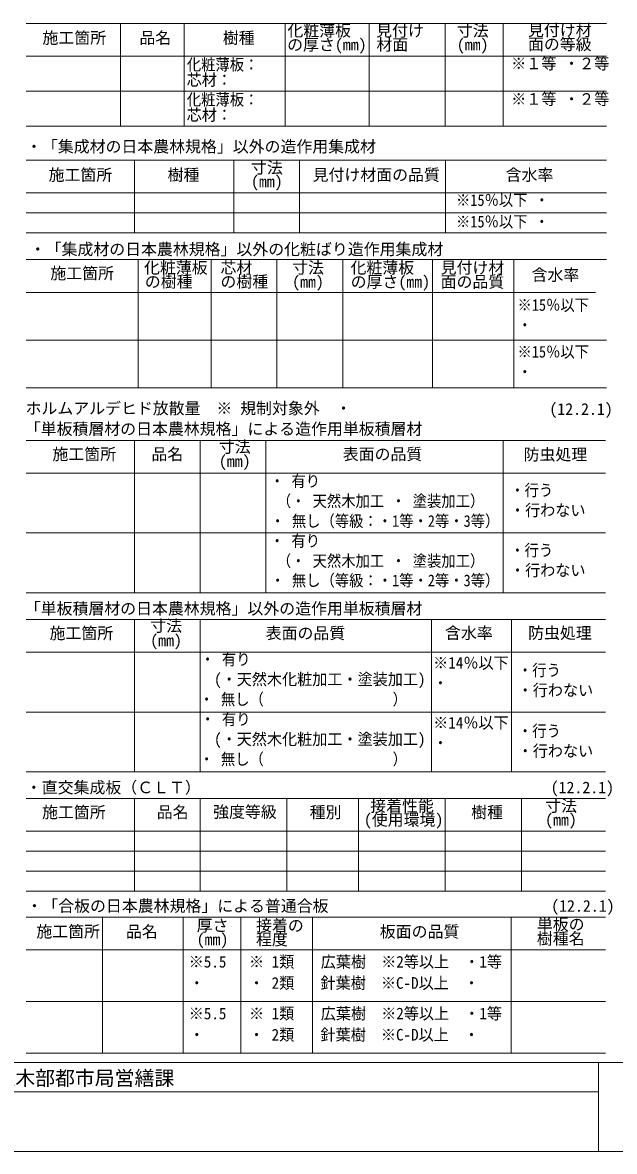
# Model space of a CAD drawing. Units: millimetres on the paper. Extents: x -395 to 397, y -284 to 286.
# Drawn here: x -148 to 0.9, y -283.7 to 0.5 of the extents above; entities that cross this region are included whole.
import ezdxf
from ezdxf.enums import TextEntityAlignment as Align

# ---------------------------------------------------------------- set-up
doc = ezdxf.new("R2010")
doc.units = ezdxf.units.MM
for name, color, linetype, lineweight in [('0-1', 4, 'Continuous', 9), ('0-2_文字', 7, 'Continuous', 9), ('0-F_ﾀｲﾄﾙ', 5, 'Continuous', 9)]:
    doc.layers.add(name, color=color, linetype=linetype, lineweight=lineweight)
doc.styles.add('ＭＳ ゴシック', font='')
doc.styles.get('ＭＳ ゴシック').set_extended_font_data('MS Gothic')

msp = doc.modelspace()

# ---------------------------------------------------------------- linework, layer by layer
at = {"layer": '0-1'}
for p, q in [((-147.131, 0.275), (-1.137, 0.275)), ((-123.382, 0.275), (-123.382, -25.623)), ((-107.382, 0.275), (-107.382, -25.623)), ((-81.996, 0.275), (-81.996, -25.623)), ((-60.858, 0.275), (-60.858, -25.623)), ((-41.701, 0.275), (-41.701, -25.623)), ((-27.131, 0.275), (-27.131, -25.623)), ((-147.131, -8.011), (-1.137, -8.011)), ((-147.131, -16.817), (-1.137, -16.817)), ((-147.131, -25.623), (-1.137, -25.623)), ((-147.131, -34.138), (-1.137, -34.138)), ((-119.889, -34.138), (-119.889, -52.455)), ((-94.889, -34.138), (-94.889, -52.455)), ((-78.346, -34.138), (-78.346, -52.455)), ((-41.629, -34.138), (-41.629, -52.455)), ((-147.131, -42.391), (-1.137, -42.391)), ((-147.131, -47.423), (-1.137, -47.423)), ((-147.131, -52.455), (-1.137, -52.455)), ((-147.131, -59.178), (-1.137, -59.178)), ((-118.95, -59.178), (-118.95, -91.431)), ((-100.593, -59.178), (-100.593, -91.431)), ((-84.05, -59.178), (-84.05, -91.431)), ((-67.507, -59.178), (-67.507, -91.431)), ((-44.928, -59.178), (-44.928, -91.431)), ((-24.468, -59.178), (-24.468, -91.431)), ((-147.131, -67.431), (-3.872, -67.431)), ((-147.131, -79.431), (-1.137, -79.431)), ((-147.131, -91.431), (-1.137, -91.431)), ((-147.131, -104.69), (-1.347, -104.69)), ((-119.889, -104.69), (-119.889, -143.072)), ((-103.346, -104.69), (-103.346, -143.072)), ((-86.803, -104.69), (-86.803, -143.072)), ((-27.159, -104.69), (-27.159, -143.072)), ((-147.131, -112.943), (-1.347, -112.943)), ((-147.131, -128.007), (-1.347, -128.007)), ((-147.131, -143.072), (-1.347, -143.072)), ((-147.131, -149.754), (-1.347, -149.754)), ((-119.889, -149.754), (-119.889, -188.136)), ((-103.346, -149.754), (-103.346, -188.136)), ((-45.131, -149.754), (-45.131, -188.136)), ((-25.052, -149.754), (-25.052, -188.136)), ((-147.131, -158.007), (-1.347, -158.007)), ((-147.131, -173.072), (-1.347, -173.072)), ((-147.131, -188.136), (-1.347, -188.136)), ((-147.131, -194.819), (-1.347, -194.819)), ((-119.889, -194.819), (-119.889, -218.169)), ((-103.346, -194.819), (-103.346, -218.169)), ((-81.551, -194.819), (-81.551, -218.169)), ((-63.511, -194.819), (-63.511, -218.169)), ((-41.717, -194.819), (-41.717, -218.169)), ((-22.499, -194.819), (-22.499, -218.169)), ((-147.131, -203.072), (-1.347, -203.072)), ((-147.131, -208.104), (-1.347, -208.104)), ((-147.131, -213.136), (-1.347, -213.136)), ((-147.131, -218.169), (-1.347, -218.169)), ((-147.131, -224.69), (-1.347, -224.69)), ((-127.976, -224.69), (-127.976, -258.989)), ((-107.682, -224.69), (-107.682, -258.989)), ((-93.131, -224.69), (-93.131, -258.989)), ((-75.131, -224.69), (-75.131, -258.989)), ((-25.112, -224.69), (-25.112, -258.989)), ((-147.131, -232.943), (-1.347, -232.943)), ((-147.131, -245.966), (-1.347, -245.966)), ((-147.131, -258.989), (-1.347, -258.989))]:
    msp.add_line(p, q, dxfattribs=at)
at = {"layer": '0-F_ﾀｲﾄﾙ', "color": 7}
for p, q in [((-394.631, -261.265), (397.369, -261.265)), ((-394.631, -261.265), (397.369, -261.265)), ((-3.132, -283.681), (-3.132, -261.265)), ((-179.881, -268.665), (-3.131, -268.665)), ((397.369, -283.681), (-394.631, -283.681))]:
    msp.add_line(p, q, dxfattribs=at)

# ---------------------------------------------------------------- texts
at = {"layer": '0-2_文字', "style": 'ＭＳ ゴシック'}
for s, p in [('化粧薄板', (-81.419, -3.893)), ('見付け', (-59.084, -3.893)), ('寸法', (-38.787, -3.893)), ('見付け材', (-20.893, -3.767)), ('施工箇所', (-143.042, -5.705)), ('品名', (-118.65, -5.705)), ('樹種', (-97.672, -5.705)), ('の厚さ(mm)', (-81.485, -7.431)), ('材面', (-59.018, -7.431)), ('(mm)', (-38.802, -7.431)), ('面の等級', (-20.893, -7.306)), ('・「集成材の日本農林規格」以外の造作用集成材', (-147.17, -33.073)), ('施工箇所', (-141.493, -40.196)), ('樹種', (-111.57, -40.196)), ('寸法', (-90.586, -38.384)), ('見付け材面の品質', (-75.066, -40.196)), ('含水率', (-26.505, -40.196)), ('(mm)', (-90.586, -41.884)), ('・「集成材の日本農林規格」以外の化粧ばり造作用集成材', (-146.235, -58.92)), ('化粧薄板', (-117.493, -63.572)), ('芯材', (-98.237, -63.572)), ('寸法', (-80.217, -63.572)), ('化粧薄板', (-65.537, -63.572)), ('見付け材', (-42.863, -63.572)), ('施工箇所', (-141.06, -64.97)), ('含水率', (-19.983, -65.384)), ('の樹種', (-117.289, -67.082)), ('の樹種', (-98.264, -67.082)), ('(mm)', (-80.231, -67.11)), ('の厚さ(mm)', (-65.503, -67.11)), ('面の品質', (-42.863, -67.11)), ('ホルムアルデヒド放散量  ※ 規制対象外\u3000・ ', (-147.295, -98.96)), ('(12.2.1)', (-15.511, -99.146)), ('「単板積層材の日本農林規格」による造作用単板積層材', (-147.483, -104.148)), ('寸法', (-98.651, -108.666)), ('施工箇所', (-140.531, -110.5)), ('品名', (-115.64, -110.499)), ('表面の品質', (-67.484, -110.5)), ('防虫処理', (-21.985, -110.592)), ('(mm)', (-98.665, -112.283)), ('「単板積層材の日本農林規格」以外の造作用単板積層材', (-147.483, -149.371)), ('寸法', (-115.924, -153.713)), ('施工箇所', (-141.261, -155.565)), ('(mm)', (-115.939, -157.386)), ('表面の品質', (-86.877, -155.565)), ('含水率', (-41.758, -155.533)), ('防虫処理', (-20.857, -155.518)), ('・直交集成板（ＣＬＴ）\u3000\u3000\u3000\u3000\u3000\u3000\u3000\u3000\u3000\u3000\u3000\u3000\u3000\u3000\u3000\u3000\u3000\u3000\u3000\u3000\u3000\u3000(12.2.1)', (-147.211, -194.408)), ('接着性能', (-60.577, -199.036)), ('寸法', (-16.562, -199.036)), ('施工箇所', (-143.144, -200.629)), ('品名', (-114.28, -200.629)), ('強度等級', (-100.098, -200.542)), ('種別', (-75.808, -200.629)), ('(使用環境)', (-62.172, -202.535)), ('樹種', (-35.18, -200.629)), ('(mm)', (-16.585, -202.535)), ('・「合板の日本農林規格」による普通合板\u3000\u3000\u3000\u3000\u3000\u3000\u3000\u3000\u3000\u3000\u3000\u3000\u3000\u3000(12.2.1)', (-147.078, -224.223)), ('施工箇所', (-144.569, -230.661)), ('品名', (-122.024, -230.694)), ('厚さ', (-104.231, -229.159)), ('接着の', (-89.304, -229.159)), ('板面の品質', (-58.165, -230.694)), ('単板の', (-18.651, -228.849)), ('(mm)', (-104.241, -232.659)), ('程度', (-89.314, -232.659)), ('樹種名', (-18.66, -232.444))]:
    msp.add_text(s, height=2.933, dxfattribs=at).set_placement(p, align=Align.BOTTOM_LEFT)
for s, width, p in [('化粧薄板：', 0.9, (-106.716, -12.447)), ('※１等 ・２等', 0.95, (-25.122, -12.169)), ('芯材：', 0.95, (-106.776, -16.287)), ('化粧薄板：', 0.9, (-106.716, -21.253)), ('※１等 ・２等', 0.95, (-25.122, -21.109)), ('芯材：', 0.95, (-106.776, -25.093)), ('※15％以下 ・\u3000', 0.9, (-39.001, -46.553)), ('※15％以下 ・\u3000', 0.9, (-39.001, -51.975)), ('※15％以下', 0.9, (-23.53, -72.949)), ('・', 0.9, (-23.486, -78.007)), ('※15％以下', 0.9, (-23.53, -84.729)), ('・', 0.9, (-23.486, -89.788)), ('・ 有り', 0.9, (-85.797, -117.27)), ('・行う', 0.9, (-25.353, -119.592)), ('（・ 天然木加工 ・ 塗装加工）', 0.9, (-84.068, -122.302)), ('・行わない', 0.95, (-25.419, -124.624)), ('・ 無し（等級：・1等・2等・3等）', 0.9, (-85.687, -127.334)), ('・ 有り', 0.9, (-85.797, -132.334)), ('・行う', 0.9, (-25.353, -134.705)), ('（・ 天然木加工 ・ 塗装加工）', 0.9, (-84.068, -137.367)), ('・行わない', 0.95, (-25.419, -139.737)), ('・ 無し（等級：・1等・2等・3等）', 0.9, (-85.687, -142.286)), ('・ 有り', 0.9, (-103.297, -162.143)), ('※14％以下', 0.95, (-44.743, -163.046)), ('・行う', 0.9, (-23.418, -164.891)), ('(・天然木化粧加工・塗装加工)', 0.95, (-99.867, -167.176)), ('・', 0.9, (-44.717, -168.11)), ('・行わない', 0.95, (-23.484, -169.923)), ('・ 無し（\u3000\u3000\u3000\u3000\u3000\u3000\u3000\u3000\u3000）', 0.9, (-103.547, -172.208)), ('・ 有り', 0.9, (-103.297, -177.208)), ('※14％以下', 0.95, (-44.743, -178.11)), ('・行う', 0.9, (-23.418, -180.185)), ('(・天然木化粧加工・塗装加工)', 0.95, (-99.867, -182.24)), ('・', 0.9, (-44.717, -183.175)), ('・行わない', 0.95, (-23.484, -185.217)), ('・ 無し（\u3000\u3000\u3000\u3000\u3000\u3000\u3000\u3000\u3000）', 0.9, (-103.547, -187.272)), ('※5.5', 0.95, (-106.251, -238.283)), ('※ 1類', 0.95, (-91.085, -238.283)), ('広葉樹\u3000※2等以上\u3000・1等', 0.95, (-73.023, -238.283)), ('・ ', 0.95, (-106.121, -243.629)), ('・ 2類', 0.95, (-91.085, -243.629)), ('針葉樹\u3000※C-D以上\u3000・\u3000', 0.95, (-73.093, -243.629)), ('※ 1類', 0.95, (-91.085, -251.306)), ('広葉樹\u3000※2等以上\u3000・1等', 0.95, (-73.023, -251.306)), ('※5.5', 0.95, (-106.251, -251.306)), ('・ 2類', 0.95, (-91.085, -256.652)), ('針葉樹\u3000※C-D以上\u3000・\u3000', 0.95, (-73.093, -256.652)), ('・ ', 0.95, (-106.121, -256.652))]:
    msp.add_text(s, height=2.933, dxfattribs=dict(at, width=width)).set_placement(p, align=Align.BOTTOM_LEFT)
at = {"layer": '0-F_ﾀｲﾄﾙ', "color": 7, "style": 'ＭＳ ゴシック'}
msp.add_text('新潟県土木部都市局営繕課', height=3.666, dxfattribs=at).set_placement((-169.881, -268.165), align=Align.BOTTOM_LEFT)

doc.saveas('drawing.dxf')
